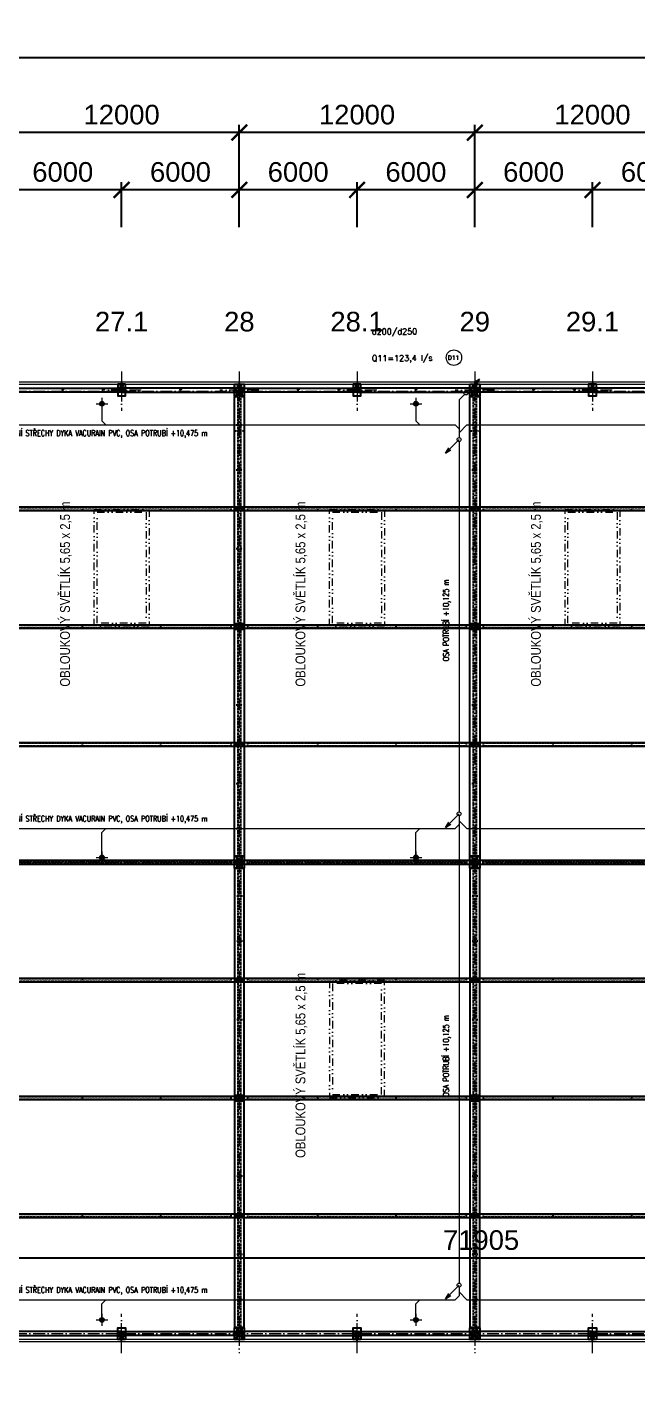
# Model space of a CAD drawing. Header units: millimetres. Extents: x 325046 to 1268204, y 1875583 to 2761998.
# Drawn here: x 1019254 to 1050350, y 2124633 to 2193284 of the extents above; entities that cross this region are included whole.
import ezdxf
from ezdxf.enums import TextEntityAlignment as Align

# ---------------------------------------------------------------- set-up
doc = ezdxf.new("R2010")
doc.units = ezdxf.units.MM
doc.header["$LTSCALE"] = 100
doc.header["$PDMODE"] = 65
for name, pattern in [('ACAD_ISO10W100', [18.5, 12, -3, 0.5, -3]), ('DASHDOT', [1, 0.5, -0.25, 0, -0.25]), ('DASHED', [0.75, 0.5, -0.25]), ('DIVIDE', [31.75, 12.7, -6.35, 0, -6.35, 0, -6.35]), ('SO02_F11anp01$0${ Leader Line}', [0])]:
    doc.linetypes.add(name, pattern=pattern)
for name, color, linetype in [('025', 1, 'Continuous'), ('035', 7, 'Continuous'), ('070', 6, 'Continuous'), ('DEHA', 2, 'Continuous'), ('KOTY', 2, 'Continuous'), ('Kóty osové', 5, 'Continuous'), ('POPIS', 7, 'Continuous')]:
    doc.layers.add(name, color=color, linetype=linetype)
for name, color, linetype, lineweight, true_color in [('Korabek-text', 7, 'Continuous', 0, 0x7a7a7a), ('Korabek-trasy', 7, 'Continuous', 30, 0x7478c3), ('Korabek-vpuste', 7, 'Continuous', 30, 0x6f7ceb), ('Světlíky', 7, 'DIVIDE', 15, 0xf81696)]:
    doc.layers.add(name, color=color, linetype=linetype, lineweight=lineweight, true_color=true_color)
doc.layers.add('Objekty - osy', color=5, linetype='ACAD_ISO10W100', lineweight=20)
doc.layers.add('OBVODOVÝ PLÁŠŤ', color=2, linetype='Continuous', lineweight=9)
doc.layers.add('Popis OS', color=7, linetype='Continuous', true_color=0xbd0a5d)
doc.layers.add('Příprava na dock', color=7, linetype='Continuous', true_color=0x616161)
doc.styles.add('ARIAL NARROW', font='ARIALN.TTF')
doc.styles.add('ARIL-TENKÝ', font='arial.ttf')
doc.styles.add('ROMANS', font='romans.shx', dxfattribs={"width": 0.8})
doc.dimstyles.new('400', dxfattribs={"dimscale": 400, "dimtxt": 2.5, "dimasz": 2, "dimexe": 1, "dimexo": 12, "dimgap": 1, "dimtad": 1, "dimdec": 0, "dimzin": 0, "dimdsep": 46, "dimtxsty": 'ARIL-TENKÝ', "dimblk": 'ARCHTICK', "dimcen": 4, "dimdle": 1, "dimclrd": 256, "dimclre": 256, "dimclrt": 7, "dimadec": 0, "dimazin": 0, "dimtfac": 1, "dimtdec": 0, "dimtix": 1, "dimtofl": 0, "dimtmove": 0, "dimatfit": 0, "dimldrblk": 'OBLIQUE', "dimfxl": 1, "dimtolj": 1, "dimtzin": 0, "dimlwd": -1, "dimlwe": -1, "dimarcsym": 0})

# ---------------------------------------------------------------- blocks, each defined once
blk = doc.blocks.new('L1_PU')
at = {"layer": '035', "color": 0}
blk.add_lwpolyline([(1717306, -4886866), (1705346, -4886866), (1705346, -4886666), (1717306, -4886666)], close=True, dxfattribs=at)
at = {"layer": '035'}
for points in [[(1705446, -4886746), (1705506, -4886746), (1705506, -4886786), (1705446, -4886786)], [(1717206, -4886746), (1717146, -4886746), (1717146, -4886786), (1717206, -4886786)]]:
    blk.add_lwpolyline(points, close=True, dxfattribs=at)
at = {"layer": '035', "color": 0, "linetype": 'DASHED'}
blk.add_lwpolyline([(1716906, -4886706), (1705746, -4886706), (1705746, -4886826), (1716906, -4886826)], close=True, dxfattribs=at)
at = {"layer": '035', "linetype": 'DASHED'}
for points in [[(1709326, -4886826), (1709326, -4886706)], [(1713326, -4886826), (1713326, -4886706)]]:
    blk.add_lwpolyline(points, dxfattribs=at)
at = {"layer": 'Příprava na dock', "linetype": 'DASHDOT', "ltscale": 0.5}
for points in [[(1705426, -4886766), (1705526, -4886766)], [(1705476, -4886716), (1705476, -4886816)], [(1717126, -4886766), (1717226, -4886766)], [(1717176, -4886716), (1717176, -4886816)]]:
    blk.add_lwpolyline(points, dxfattribs=at)
blk = doc.blocks.new('L1.1_PŮDORYS')
at = {"layer": '035'}
for points in [[(1507676, -5195314), (1507676, -5195314), (1507676, -5195314), (1507676, -5207274), (1507676, -5207274), (1507676, -5207274), (1507676, -5207274), (1507676, -5207274), (1507876, -5207274), (1507876, -5207274), (1507876, -5207274), (1507876, -5207274), (1507876, -5207274), (1507876, -5195314), (1507876, -5195314), (1507876, -5195314), (1507876, -5195314), (1507676, -5195314)], [(1507756, -5195454), (1507796, -5195454), (1507796, -5195514), (1507756, -5195514)], [(1507756, -5207134), (1507796, -5207134), (1507796, -5207074), (1507756, -5207074)]]:
    blk.add_lwpolyline(points, close=True, dxfattribs=at)
at = {"layer": '035', "linetype": 'DASHED'}
blk.add_lwpolyline([(1507836, -5195714), (1507836, -5206874), (1507716, -5206874), (1507716, -5195714)], close=True, dxfattribs=at)
for points in [[(1507716, -5199294), (1507836, -5199294)], [(1507716, -5203294), (1507836, -5203294)]]:
    blk.add_lwpolyline(points, dxfattribs=at)
at = {"layer": 'Příprava na dock', "linetype": 'DASHDOT', "ltscale": 0.5}
for points in [[(1507776, -5195534), (1507776, -5195434)], [(1507826, -5195484), (1507726, -5195484)], [(1507826, -5207104), (1507726, -5207104)], [(1507776, -5207154), (1507776, -5207054)]]:
    blk.add_lwpolyline(points, dxfattribs=at)
blk = doc.blocks.new('ZT1_PU')
at = {"layer": '035', "ltscale": 0.5}
blk.add_lwpolyline([(1684235, -4865636), (1690215, -4865636), (1690215, -4865836), (1684235, -4865836)], close=True, dxfattribs=at)
at = {"layer": '035', "color": 2}
for points in [[(1687223, -4865656), (1687191, -4865736)], [(1687223, -4865816), (1687223, -4865656)], [(1687223, -4865656), (1687255, -4865736)]]:
    blk.add_lwpolyline(points, dxfattribs=at)
at = {"layer": '035'}
for centre in [(1684405, -4865736), (1690125, -4865736)]:
    blk.add_circle(centre, 25, dxfattribs=at)
at = {"layer": 'Příprava na dock', "linetype": 'DASHDOT', "ltscale": 0.5}
for points in [[(1684355, -4865736), (1684455, -4865736)], [(1684405, -4865686), (1684405, -4865786)], [(1690075, -4865736), (1690175, -4865736)], [(1690125, -4865686), (1690125, -4865786)]]:
    blk.add_lwpolyline(points, dxfattribs=at)
blk = doc.blocks.new('S3 STŘECHA')
at = {"layer": '025'}
h = blk.add_hatch(color=256, dxfattribs=at)
h.dxf.hatch_style = 1
edge = h.paths.add_edge_path()
edge.add_arc((1676229, -5009069), 10, 0, 360)
h = blk.add_hatch(color=256, dxfattribs=at)
h.dxf.hatch_style = 1
edge = h.paths.add_edge_path()
edge.add_arc((1676429, -5009069), 10, 0, 360)
at = {"layer": 'Příprava na dock', "ltscale": 0.5}
h = blk.add_hatch(dxfattribs=at)
h.set_pattern_fill('ANSI31', color=256, scale=250, angle=180)
h.set_pattern_definition([(225, (3441714.858, -9982104.093), (22.09708691, -22.09708691), [])])
h.paths.add_polyline_path([(1676404, -5008769), (1676254, -5008769), (1676254, -5008869), (1676404, -5008869)])
at = {"layer": '025', "ltscale": 0.5}
blk.add_lwpolyline([(1676404, -5008769), (1676254, -5008769), (1676254, -5008869), (1676404, -5008869)], close=True, dxfattribs=at)
at = {"layer": '025', "linetype": 'DASHED', "ltscale": 0.5}
blk.add_lwpolyline([(1676404, -5008769), (1676254, -5008769), (1676254, -5008779), (1676404, -5008779)], close=True, dxfattribs=at)
at = {"layer": '025'}
for centre in [(1676229, -5009069), (1676429, -5009069)]:
    blk.add_circle(centre, 10, dxfattribs=at)
at = {"layer": '070', "ltscale": 0.5}
blk.add_lwpolyline([(1676529, -5008769), (1676129, -5008769), (1676129, -5009369), (1676529, -5009369)], close=True, dxfattribs=at)
blk.add_lwpolyline([(1676129, -5008949), (1676529, -5008949)], dxfattribs=at)
at = {"layer": 'Příprava na dock', "linetype": 'DASHDOT', "ltscale": 0.5}
for points in [[(1676329, -5008694), (1676329, -5008944)], [(1676179, -5009069), (1676279, -5009069)], [(1676229, -5009019), (1676229, -5009119)], [(1676479, -5009069), (1676379, -5009069)], [(1676429, -5009019), (1676429, -5009119)]]:
    blk.add_lwpolyline(points, dxfattribs=at)
blk = doc.blocks.new('V1')
at = {"layer": '025'}
h = blk.add_hatch(color=256, dxfattribs=at)
h.dxf.hatch_style = 1
h.paths.add_polyline_path([(1708921, -4904766, -1), (1708901, -4904766, -1)])
h = blk.add_hatch(color=256, dxfattribs=at)
h.dxf.hatch_style = 1
h.paths.add_polyline_path([(1709201, -4904766, 1), (1709221, -4904766, 1)])
h = blk.add_hatch(color=256, dxfattribs=at)
h.dxf.hatch_style = 1
h.paths.add_polyline_path([(1708921, -4910766, -1), (1708901, -4910766, -1)])
h = blk.add_hatch(color=256, dxfattribs=at)
h.dxf.hatch_style = 1
h.paths.add_polyline_path([(1709201, -4910766, 1), (1709221, -4910766, 1)])
h = blk.add_hatch(color=256, dxfattribs=at)
h.dxf.hatch_style = 1
h.paths.add_polyline_path([(1708921, -4916766, -1), (1708901, -4916766, -1)])
h = blk.add_hatch(color=256, dxfattribs=at)
h.dxf.hatch_style = 1
h.paths.add_polyline_path([(1709201, -4916766, 1), (1709221, -4916766, 1)])
at = {"layer": '025', "linetype": 'DASHED', "ltscale": 0.5}
for centre in [(1709061, -4898916), (1709061, -4922616)]:
    blk.add_circle(centre, 12.5, dxfattribs=at)
at = {"layer": '025'}
for centre in [(1708911, -4904766), (1709211, -4904766), (1708911, -4910766), (1709211, -4910766), (1708911, -4916766), (1709211, -4916766)]:
    blk.add_circle(centre, 10, dxfattribs=at)
at = {"layer": '035'}
blk.add_lwpolyline([(1708951, -4922446), (1708811, -4922446), (1708811, -4922446), (1708811, -4922446), (1708811, -4899086), (1708951, -4899086), (1708951, -4898786), (1709171, -4898786), (1709171, -4899086), (1709171, -4899086), (1709311, -4899086), (1709311, -4922446), (1709311, -4922446), (1709311, -4922446), (1709171, -4922446), (1709171, -4922746), (1708951, -4922746)], close=True, dxfattribs=at)
at = {"layer": '035', "linetype": 'DASHED'}
blk.add_lwpolyline([(1709126, -4898786), (1708996, -4898786), (1708996, -4922746), (1709126, -4922746)], close=True, dxfattribs=at)
at = {"layer": '035', "linetype": 'DASHED', "ltscale": 0.8}
for points in [[(1709126, -4900336), (1708996, -4900336)], [(1709126, -4900636), (1708996, -4900636)], [(1709126, -4902636), (1708996, -4902636)], [(1709126, -4902936), (1708996, -4902936)], [(1709126, -4906636), (1708996, -4906636)], [(1709126, -4906936), (1708996, -4906936)], [(1709121, -4910616), (1709001, -4910616)], [(1709121, -4910916), (1709001, -4910916)], [(1709126, -4914596), (1708996, -4914596)], [(1709126, -4914896), (1708996, -4914896)], [(1709126, -4918596), (1708996, -4918596)], [(1709126, -4918896), (1708996, -4918896)], [(1709126, -4920896), (1708996, -4920896)], [(1709126, -4921196), (1708996, -4921196)]]:
    blk.add_lwpolyline(points, dxfattribs=at)
at = {"layer": '035'}
for points in [[(1708811, -4910616), (1709311, -4910616)], [(1708811, -4910916), (1709311, -4910916)]]:
    blk.add_lwpolyline(points, dxfattribs=at)
at = {"layer": 'Příprava na dock', "linetype": 'DASHDOT', "ltscale": 0.2}
for points in [[(1709061, -4898966), (1709061, -4898866)], [(1709011, -4898916), (1709111, -4898916)], [(1709111, -4922616), (1709011, -4922616)], [(1709061, -4922666), (1709061, -4922566)]]:
    blk.add_lwpolyline(points, dxfattribs=at)
at = {"layer": 'Příprava na dock', "linetype": 'DASHDOT', "ltscale": 0.8}
for points in [[(1709216, -4900486), (1708906, -4900486)], [(1709216, -4902786), (1708906, -4902786)], [(1709216, -4906786), (1708906, -4906786)], [(1709216, -4914746), (1708906, -4914746)], [(1709216, -4918746), (1708906, -4918746)], [(1709216, -4921046), (1708906, -4921046)]]:
    blk.add_lwpolyline(points, dxfattribs=at)
at = {"layer": 'Příprava na dock', "linetype": 'DASHDOT', "ltscale": 0.5}
for points in [[(1708861, -4904766), (1708961, -4904766)], [(1708911, -4904816), (1708911, -4904716)], [(1709261, -4904766), (1709161, -4904766)], [(1709211, -4904816), (1709211, -4904716)], [(1708861, -4910766), (1708961, -4910766)], [(1708911, -4910816), (1708911, -4910716)], [(1709261, -4910766), (1709161, -4910766)], [(1709211, -4910816), (1709211, -4910716)], [(1708911, -4916816), (1708911, -4916716)], [(1709211, -4916816), (1709211, -4916716)], [(1708861, -4916766), (1708961, -4916766)], [(1709261, -4916766), (1709161, -4916766)]]:
    blk.add_lwpolyline(points, dxfattribs=at)
blk = doc.blocks.new('S1 STŘECHA')
at = {"layer": '025'}
h = blk.add_hatch(color=256, dxfattribs=at)
h.dxf.hatch_style = 1
edge = h.paths.add_edge_path()
edge.add_arc((1682139, -5081019), 10, 0, 360)
h = blk.add_hatch(color=256, dxfattribs=at)
h.dxf.hatch_style = 1
edge = h.paths.add_edge_path()
edge.add_arc((1682519, -5081019), 10, 0, 360)
for centre in [(1682139, -5081019), (1682519, -5081019)]:
    blk.add_circle(centre, 10, dxfattribs=at)
at = {"layer": '035', "linetype": 'DASHED'}
for centre in [(1682329, -5080869), (1682329, -5081169)]:
    blk.add_circle(centre, 30, dxfattribs=at)
at = {"layer": '070', "ltscale": 0.5}
blk.add_lwpolyline([(1682079, -5080719), (1682579, -5080719), (1682579, -5081319), (1682079, -5081319)], close=True, dxfattribs=at)
for points in [[(1682199, -5080719), (1682199, -5081319)], [(1682459, -5080719), (1682459, -5081319)]]:
    blk.add_lwpolyline(points, dxfattribs=at)
at = {"layer": 'Příprava na dock', "linetype": 'DASHDOT', "ltscale": 0.5}
for points in [[(1682189, -5081019), (1682089, -5081019)], [(1682139, -5081069), (1682139, -5080969)], [(1682279, -5080869), (1682379, -5080869)], [(1682279, -5081169), (1682379, -5081169)], [(1682329, -5080819), (1682329, -5080919)], [(1682329, -5081119), (1682329, -5081219)], [(1682569, -5081019), (1682469, -5081019)], [(1682519, -5081069), (1682519, -5080969)]]:
    blk.add_lwpolyline(points, dxfattribs=at)
blk = doc.blocks.new('V2')
at = {"layer": '025'}
h = blk.add_hatch(color=256, dxfattribs=at)
h.dxf.hatch_style = 1
h.paths.add_polyline_path([(1705186, -4880766, -1), (1705166, -4880766, -1)])
h = blk.add_hatch(color=256, dxfattribs=at)
h.dxf.hatch_style = 1
h.paths.add_polyline_path([(1705466, -4880766, 1), (1705486, -4880766, 1)])
h = blk.add_hatch(color=256, dxfattribs=at)
h.dxf.hatch_style = 1
h.paths.add_polyline_path([(1705186, -4886766, -1), (1705166, -4886766, -1)])
h = blk.add_hatch(color=256, dxfattribs=at)
h.dxf.hatch_style = 1
h.paths.add_polyline_path([(1705466, -4886766, 1), (1705486, -4886766, 1)])
h = blk.add_hatch(color=256, dxfattribs=at)
h.dxf.hatch_style = 1
h.paths.add_polyline_path([(1705186, -4892766, -1), (1705166, -4892766, -1)])
h = blk.add_hatch(color=256, dxfattribs=at)
h.dxf.hatch_style = 1
h.paths.add_polyline_path([(1705466, -4892766, 1), (1705486, -4892766, 1)])
at = {"layer": 'Příprava na dock'}
h = blk.add_hatch(dxfattribs=at)
h.set_pattern_fill('ANSI31', color=256, scale=250, angle=180)
h.set_pattern_definition([(225, (602695.915, -9703834.77), (22.09708691, -22.09708691), [])])
edge = h.paths.add_edge_path()
edge.add_arc((1705326, -4876786), 50, 0, 360)
at = {"layer": '025', "linetype": 'DASHED', "ltscale": 0.5}
for centre in [(1705326, -4874866), (1705326, -4898616)]:
    blk.add_circle(centre, 12.5, dxfattribs=at)
at = {"layer": '025'}
for centre, radius in [((1705326, -4876786), 50), ((1705176, -4880766), 10), ((1705476, -4880766), 10), ((1705176, -4886766), 10), ((1705476, -4886766), 10), ((1705176, -4892766), 10), ((1705476, -4892766), 10)]:
    blk.add_circle(centre, radius, dxfattribs=at)
at = {"layer": '035'}
blk.add_lwpolyline([(1705216, -4875036), (1705076, -4875036), (1705076, -4875036), (1705076, -4875036), (1705076, -4898446), (1705216, -4898446), (1705216, -4898746), (1705436, -4898746), (1705436, -4898446), (1705436, -4898446), (1705576, -4898446), (1705576, -4875036), (1705576, -4875036), (1705576, -4875036), (1705436, -4875036), (1705436, -4874736), (1705216, -4874736)], close=True, dxfattribs=at)
for points in [[(1705216, -4874836), (1705436, -4874836)], [(1705076, -4886616), (1705576, -4886616)], [(1705076, -4886916), (1705576, -4886916)]]:
    blk.add_lwpolyline(points, dxfattribs=at)
at = {"layer": '035', "linetype": 'DASHED'}
blk.add_lwpolyline([(1705391, -4874736), (1705261, -4874736), (1705261, -4898746), (1705391, -4898746)], close=True, dxfattribs=at)
at = {"layer": '035', "linetype": 'DASHED', "ltscale": 0.8}
for points in [[(1705391, -4876336), (1705261, -4876336)], [(1705391, -4876636), (1705261, -4876636)], [(1705391, -4878636), (1705261, -4878636)], [(1705391, -4878936), (1705261, -4878936)], [(1705391, -4882636), (1705261, -4882636)], [(1705391, -4882936), (1705261, -4882936)], [(1705386, -4886616), (1705266, -4886616)], [(1705386, -4886916), (1705266, -4886916)], [(1705391, -4890596), (1705261, -4890596)], [(1705391, -4890896), (1705261, -4890896)], [(1705391, -4894596), (1705261, -4894596)], [(1705391, -4894896), (1705261, -4894896)], [(1705391, -4896896), (1705261, -4896896)], [(1705391, -4897196), (1705261, -4897196)]]:
    blk.add_lwpolyline(points, dxfattribs=at)
at = {"layer": 'DEHA', "color": 3, "linetype": 'DASHDOT', "ltscale": 0.9}
for points in [[(1705523, -4876786), (1705129, -4876786)], [(1705326, -4876589), (1705326, -4876983)]]:
    blk.add_lwpolyline(points, dxfattribs=at)
at = {"layer": 'Příprava na dock', "linetype": 'DASHDOT', "ltscale": 0.2}
for points in [[(1705326, -4874916), (1705326, -4874816)], [(1705276, -4874866), (1705376, -4874866)], [(1705376, -4898616), (1705276, -4898616)], [(1705326, -4898666), (1705326, -4898566)]]:
    blk.add_lwpolyline(points, dxfattribs=at)
at = {"layer": 'Příprava na dock', "linetype": 'DASHDOT', "ltscale": 0.8}
for points in [[(1705481, -4876486), (1705171, -4876486)], [(1705481, -4878786), (1705171, -4878786)], [(1705481, -4882786), (1705171, -4882786)], [(1705481, -4890746), (1705171, -4890746)], [(1705481, -4894746), (1705171, -4894746)], [(1705481, -4897046), (1705171, -4897046)]]:
    blk.add_lwpolyline(points, dxfattribs=at)
at = {"layer": 'Příprava na dock', "linetype": 'DASHDOT', "ltscale": 0.5}
for points in [[(1705126, -4880766), (1705226, -4880766)], [(1705176, -4880816), (1705176, -4880716)], [(1705526, -4880766), (1705426, -4880766)], [(1705476, -4880816), (1705476, -4880716)], [(1705126, -4886766), (1705226, -4886766)], [(1705176, -4886816), (1705176, -4886716)], [(1705526, -4886766), (1705426, -4886766)], [(1705476, -4886816), (1705476, -4886716)], [(1705126, -4892766), (1705226, -4892766)], [(1705176, -4892816), (1705176, -4892716)], [(1705526, -4892766), (1705426, -4892766)], [(1705476, -4892816), (1705476, -4892716)]]:
    blk.add_lwpolyline(points, dxfattribs=at)
blk = doc.blocks.new('S2 STŘECHA')
at = {"layer": '025'}
h = blk.add_hatch(color=256, dxfattribs=at)
h.dxf.hatch_style = 1
edge = h.paths.add_edge_path()
edge.add_arc((1694149, -5104969), 10, 0, 360)
h = blk.add_hatch(color=256, dxfattribs=at)
h.dxf.hatch_style = 1
edge = h.paths.add_edge_path()
edge.add_arc((1694509, -5104969), 10, 0, 360)
at = {"layer": 'Příprava na dock', "ltscale": 0.5}
h = blk.add_hatch(dxfattribs=at)
h.set_pattern_fill('ANSI31', color=256, scale=250)
h.set_pattern_definition([(45, (-71057.18, -131932.95), (-22.09708691, 22.09708691), [])])
h.paths.add_polyline_path([(1694254, -5105269), (1694404, -5105269), (1694404, -5105169), (1694254, -5105169)])
at = {"layer": '025', "ltscale": 0.5}
blk.add_lwpolyline([(1694254, -5105269), (1694404, -5105269), (1694404, -5105169), (1694254, -5105169)], close=True, dxfattribs=at)
at = {"layer": '025', "linetype": 'DASHED', "ltscale": 0.5}
blk.add_lwpolyline([(1694254, -5105269), (1694404, -5105269), (1694404, -5105259), (1694254, -5105259)], close=True, dxfattribs=at)
at = {"layer": '025'}
for centre in [(1694149, -5104969), (1694509, -5104969)]:
    blk.add_circle(centre, 10, dxfattribs=at)
at = {"layer": '035', "linetype": 'DASHED'}
blk.add_circle((1694329, -5104819), 30, dxfattribs=at)
at = {"layer": '070', "ltscale": 0.5}
blk.add_lwpolyline([(1694079, -5105269), (1694579, -5105269), (1694579, -5104669), (1694079, -5104669)], close=True, dxfattribs=at)
for points in [[(1694199, -5104669), (1694199, -5104969), (1694459, -5104969), (1694459, -5104669)], [(1694579, -5105089), (1694079, -5105089)]]:
    blk.add_lwpolyline(points, dxfattribs=at)
at = {"layer": 'Příprava na dock', "linetype": 'DASHDOT', "ltscale": 0.5}
for points in [[(1694279, -5104819), (1694379, -5104819)], [(1694329, -5104769), (1694329, -5104869)], [(1694099, -5104969), (1694199, -5104969)], [(1694199, -5104969), (1694099, -5104969)], [(1694149, -5105019), (1694149, -5104919)], [(1694149, -5105019), (1694149, -5104919)], [(1694329, -5105344), (1694329, -5105094)], [(1694459, -5104969), (1694559, -5104969)], [(1694559, -5104969), (1694459, -5104969)], [(1694509, -5105019), (1694509, -5104919)], [(1694509, -5105019), (1694509, -5104919)]]:
    blk.add_lwpolyline(points, dxfattribs=at)
blk = doc.blocks.new('ZT7_PU')
at = {"layer": '035', "ltscale": 0.5}
blk.add_lwpolyline([(916519, -5726554), (910539, -5726554), (910539, -5726354), (916519, -5726354)], close=True, dxfattribs=at)
at = {"layer": '035'}
for centre in [(910629, -5726454), (916339, -5726454)]:
    blk.add_circle(centre, 25, dxfattribs=at)
at = {"layer": 'Příprava na dock', "linetype": 'DASHDOT', "ltscale": 0.5}
for points in [[(910679, -5726454), (910579, -5726454)], [(910629, -5726504), (910629, -5726404)], [(916389, -5726454), (916289, -5726454)], [(916339, -5726504), (916339, -5726404)]]:
    blk.add_lwpolyline(points, dxfattribs=at)
blk = doc.blocks.new('S1.1_PU')
at = {"layer": '025'}
h = blk.add_hatch(color=256, dxfattribs=at)
h.dxf.hatch_style = 1
edge = h.paths.add_edge_path()
edge.add_arc((916339, -5726454), 10, 0, 360)
h = blk.add_hatch(color=256, dxfattribs=at)
h.dxf.hatch_style = 1
edge = h.paths.add_edge_path()
edge.add_arc((916719, -5726454), 10, 0, 360)
at = {"layer": '025', "linetype": 'DASHED', "ltscale": 0.5}
for points in [[(916389, -5726594), (916389, -5726744), (916399, -5726744), (916399, -5726594)], [(916669, -5726594), (916669, -5726744), (916659, -5726744), (916659, -5726594)]]:
    blk.add_lwpolyline(points, close=True, dxfattribs=at)
at = {"layer": '025'}
for centre in [(916339, -5726454), (916719, -5726454)]:
    blk.add_circle(centre, 10, dxfattribs=at)
at = {"layer": '035', "linetype": 'DASHED'}
for centre in [(916529, -5726304), (916529, -5726604)]:
    blk.add_circle(centre, 30, dxfattribs=at)
at = {"layer": '070', "ltscale": 0.5}
blk.add_lwpolyline([(916279, -5726154), (916779, -5726154), (916779, -5726754), (916279, -5726754)], close=True, dxfattribs=at)
for points in [[(916399, -5726154), (916399, -5726754)], [(916659, -5726154), (916659, -5726754)]]:
    blk.add_lwpolyline(points, dxfattribs=at)
at = {"layer": 'Příprava na dock', "linetype": 'DASHDOT', "ltscale": 0.5}
for points in [[(916389, -5726454), (916289, -5726454)], [(916314, -5726669), (916474, -5726669)], [(916339, -5726504), (916339, -5726404)], [(916479, -5726304), (916579, -5726304)], [(916479, -5726604), (916579, -5726604)], [(916529, -5726254), (916529, -5726354)], [(916529, -5726554), (916529, -5726654)], [(916744, -5726669), (916584, -5726669)], [(916769, -5726454), (916669, -5726454)], [(916719, -5726504), (916719, -5726404)]]:
    blk.add_lwpolyline(points, dxfattribs=at)
blk = doc.blocks.new('_ARCHTICK')
at = {"color": 0, "linetype": 'ByBlock', "const_width": 0.15}
blk.add_lwpolyline([(-0.5, -0.5), (0.5, 0.5)], dxfattribs=at)
blk = doc.blocks.new('*D943')
at = {"layer": 'Defpoints', "color": 0, "transparency": 16777216}
for p in [(1048079, 2184984), (1048079, 2178282), (1054079, 2178282)]:
    blk.add_point(p, dxfattribs=at)
at = {"layer": 'Kóty osové', "transparency": 16777216}
for p, q in [((1048079, 2183082), (1048079, 2185384)), ((1054079, 2183082), (1054079, 2185384)), ((1054479, 2184984), (1047679, 2184984))]:
    blk.add_line(p, q, dxfattribs=at)
at = {"layer": 'Kóty osové', "transparency": 16777216, "xscale": 800, "yscale": 800, "zscale": 800, "rotation": 180}
blk.add_blockref('_ARCHTICK', (1048079, 2184984), dxfattribs=at)
at = {"layer": 'Kóty osové', "transparency": 16777216, "xscale": 800, "yscale": 800, "zscale": 800}
blk.add_blockref('_ARCHTICK', (1054079, 2184984), dxfattribs=at)
at = {"layer": 'Kóty osové', "color": 7, "transparency": 16777216, "insert": (1051079, 2185895), "char_height": 1000, "attachment_point": 5, "style": 'ARIL-TENKÝ'}
blk.add_mtext('\\A1;6000', dxfattribs=at)
blk = doc.blocks.new('_Oblique')
at = {"color": 0, "lineweight": -2}
blk.add_line((-0.5, -0.5), (0.5, 0.5), dxfattribs=at)
blk = doc.blocks.new('*D944')
at = {"layer": 'Defpoints', "color": 0, "transparency": 16777216}
for p in [(1042079, 2184984), (1042079, 2178282), (1048079, 2178282)]:
    blk.add_point(p, dxfattribs=at)
at = {"layer": 'Kóty osové', "transparency": 16777216}
for p, q in [((1042079, 2183082), (1042079, 2185384)), ((1048079, 2183082), (1048079, 2185384)), ((1048479, 2184984), (1041679, 2184984))]:
    blk.add_line(p, q, dxfattribs=at)
at = {"layer": 'Kóty osové', "transparency": 16777216, "xscale": 800, "yscale": 800, "zscale": 800, "rotation": 180}
blk.add_blockref('_ARCHTICK', (1042079, 2184984), dxfattribs=at)
at = {"layer": 'Kóty osové', "transparency": 16777216, "xscale": 800, "yscale": 800, "zscale": 800}
blk.add_blockref('_ARCHTICK', (1048079, 2184984), dxfattribs=at)
at = {"layer": 'Kóty osové', "color": 7, "transparency": 16777216, "insert": (1045079, 2185895), "char_height": 1000, "attachment_point": 5, "style": 'ARIL-TENKÝ'}
blk.add_mtext('\\A1;6000', dxfattribs=at)
blk = doc.blocks.new('*D945')
at = {"layer": 'Defpoints', "color": 0, "transparency": 16777216}
for p in [(1036079, 2184984), (1036079, 2178282), (1042079, 2178282)]:
    blk.add_point(p, dxfattribs=at)
at = {"layer": 'Kóty osové', "transparency": 16777216}
for p, q in [((1036079, 2183082), (1036079, 2185384)), ((1042079, 2183082), (1042079, 2185384)), ((1042479, 2184984), (1035679, 2184984))]:
    blk.add_line(p, q, dxfattribs=at)
at = {"layer": 'Kóty osové', "transparency": 16777216, "xscale": 800, "yscale": 800, "zscale": 800, "rotation": 180}
blk.add_blockref('_ARCHTICK', (1036079, 2184984), dxfattribs=at)
at = {"layer": 'Kóty osové', "transparency": 16777216, "xscale": 800, "yscale": 800, "zscale": 800}
blk.add_blockref('_ARCHTICK', (1042079, 2184984), dxfattribs=at)
at = {"layer": 'Kóty osové', "color": 7, "transparency": 16777216, "insert": (1039079, 2185895), "char_height": 1000, "attachment_point": 5, "style": 'ARIL-TENKÝ'}
blk.add_mtext('\\A1;6000', dxfattribs=at)
blk = doc.blocks.new('*D946')
at = {"layer": 'Defpoints', "color": 0, "transparency": 16777216}
for p in [(1030079, 2184984), (1030079, 2178282), (1036079, 2178282)]:
    blk.add_point(p, dxfattribs=at)
at = {"layer": 'Kóty osové', "transparency": 16777216}
for p, q in [((1030079, 2183082), (1030079, 2185384)), ((1036079, 2183082), (1036079, 2185384)), ((1036479, 2184984), (1029679, 2184984))]:
    blk.add_line(p, q, dxfattribs=at)
at = {"layer": 'Kóty osové', "transparency": 16777216, "xscale": 800, "yscale": 800, "zscale": 800, "rotation": 180}
blk.add_blockref('_ARCHTICK', (1030079, 2184984), dxfattribs=at)
at = {"layer": 'Kóty osové', "transparency": 16777216, "xscale": 800, "yscale": 800, "zscale": 800}
blk.add_blockref('_ARCHTICK', (1036079, 2184984), dxfattribs=at)
at = {"layer": 'Kóty osové', "color": 7, "transparency": 16777216, "insert": (1033079, 2185895), "char_height": 1000, "attachment_point": 5, "style": 'ARIL-TENKÝ'}
blk.add_mtext('\\A1;6000', dxfattribs=at)
blk = doc.blocks.new('*D947')
at = {"layer": 'Defpoints', "color": 0, "transparency": 16777216}
for p in [(1024079, 2184984), (1024079, 2178282), (1030079, 2178282)]:
    blk.add_point(p, dxfattribs=at)
at = {"layer": 'Kóty osové', "transparency": 16777216}
for p, q in [((1024079, 2183082), (1024079, 2185384)), ((1030079, 2183082), (1030079, 2185384)), ((1030479, 2184984), (1023679, 2184984))]:
    blk.add_line(p, q, dxfattribs=at)
at = {"layer": 'Kóty osové', "transparency": 16777216, "xscale": 800, "yscale": 800, "zscale": 800, "rotation": 180}
blk.add_blockref('_ARCHTICK', (1024079, 2184984), dxfattribs=at)
at = {"layer": 'Kóty osové', "transparency": 16777216, "xscale": 800, "yscale": 800, "zscale": 800}
blk.add_blockref('_ARCHTICK', (1030079, 2184984), dxfattribs=at)
at = {"layer": 'Kóty osové', "color": 7, "transparency": 16777216, "insert": (1027079, 2185895), "char_height": 1000, "attachment_point": 5, "style": 'ARIL-TENKÝ'}
blk.add_mtext('\\A1;6000', dxfattribs=at)
blk = doc.blocks.new('*D948')
at = {"layer": 'Defpoints', "color": 0, "transparency": 16777216}
for p in [(1018079, 2184984), (1018079, 2178282), (1024079, 2178282)]:
    blk.add_point(p, dxfattribs=at)
at = {"layer": 'Kóty osové', "transparency": 16777216}
for p, q in [((1018079, 2183082), (1018079, 2185384)), ((1024079, 2183082), (1024079, 2185384)), ((1024479, 2184984), (1017679, 2184984))]:
    blk.add_line(p, q, dxfattribs=at)
at = {"layer": 'Kóty osové', "transparency": 16777216, "xscale": 800, "yscale": 800, "zscale": 800, "rotation": 180}
blk.add_blockref('_ARCHTICK', (1018079, 2184984), dxfattribs=at)
at = {"layer": 'Kóty osové', "transparency": 16777216, "xscale": 800, "yscale": 800, "zscale": 800}
blk.add_blockref('_ARCHTICK', (1024079, 2184984), dxfattribs=at)
at = {"layer": 'Kóty osové', "color": 7, "transparency": 16777216, "insert": (1021079, 2185895), "char_height": 1000, "attachment_point": 5, "style": 'ARIL-TENKÝ'}
blk.add_mtext('\\A1;6000', dxfattribs=at)
blk = doc.blocks.new('*D988')
at = {"layer": 'Defpoints', "color": 0, "transparency": 16777216}
for p in [(1018079, 2187903), (1030079, 2183082), (1018079, 2178402)]:
    blk.add_point(p, dxfattribs=at)
at = {"layer": 'Kóty osové', "transparency": 16777216}
for p, q in [((1030479, 2187903), (1017679, 2187903)), ((1018079, 2183202), (1018079, 2188303)), ((1030079, 2187882), (1030079, 2188303))]:
    blk.add_line(p, q, dxfattribs=at)
at = {"layer": 'Kóty osové', "transparency": 16777216, "xscale": 800, "yscale": 800, "zscale": 800, "rotation": 180}
blk.add_blockref('_ARCHTICK', (1018079, 2187903), dxfattribs=at)
at = {"layer": 'Kóty osové', "transparency": 16777216, "xscale": 800, "yscale": 800, "zscale": 800}
blk.add_blockref('_ARCHTICK', (1030079, 2187903), dxfattribs=at)
at = {"layer": 'Kóty osové', "color": 7, "transparency": 16777216, "insert": (1024079, 2188814), "char_height": 1000, "attachment_point": 5, "style": 'ARIL-TENKÝ'}
blk.add_mtext('\\A1;12000', dxfattribs=at)
blk = doc.blocks.new('*D989')
at = {"layer": 'Defpoints', "color": 0, "transparency": 16777216}
for p in [(1030079, 2187903), (1042079, 2183082), (1030079, 2178402)]:
    blk.add_point(p, dxfattribs=at)
at = {"layer": 'Kóty osové', "transparency": 16777216}
for p, q in [((1042479, 2187903), (1029679, 2187903)), ((1030079, 2183202), (1030079, 2188303)), ((1042079, 2187882), (1042079, 2188303))]:
    blk.add_line(p, q, dxfattribs=at)
at = {"layer": 'Kóty osové', "transparency": 16777216, "xscale": 800, "yscale": 800, "zscale": 800, "rotation": 180}
blk.add_blockref('_ARCHTICK', (1030079, 2187903), dxfattribs=at)
at = {"layer": 'Kóty osové', "transparency": 16777216, "xscale": 800, "yscale": 800, "zscale": 800}
blk.add_blockref('_ARCHTICK', (1042079, 2187903), dxfattribs=at)
at = {"layer": 'Kóty osové', "color": 7, "transparency": 16777216, "insert": (1036079, 2188814), "char_height": 1000, "attachment_point": 5, "style": 'ARIL-TENKÝ'}
blk.add_mtext('\\A1;12000', dxfattribs=at)
blk = doc.blocks.new('*D990')
at = {"layer": 'Defpoints', "color": 0, "transparency": 16777216}
for p in [(1042079, 2187903), (1054079, 2183082), (1042079, 2178402)]:
    blk.add_point(p, dxfattribs=at)
at = {"layer": 'Kóty osové', "transparency": 16777216}
for p, q in [((1054479, 2187903), (1041679, 2187903)), ((1042079, 2183202), (1042079, 2188303)), ((1054079, 2187882), (1054079, 2188303))]:
    blk.add_line(p, q, dxfattribs=at)
at = {"layer": 'Kóty osové', "transparency": 16777216, "xscale": 800, "yscale": 800, "zscale": 800, "rotation": 180}
blk.add_blockref('_ARCHTICK', (1042079, 2187903), dxfattribs=at)
at = {"layer": 'Kóty osové', "transparency": 16777216, "xscale": 800, "yscale": 800, "zscale": 800}
blk.add_blockref('_ARCHTICK', (1054079, 2187903), dxfattribs=at)
at = {"layer": 'Kóty osové', "color": 7, "transparency": 16777216, "insert": (1048079, 2188814), "char_height": 1000, "attachment_point": 5, "style": 'ARIL-TENKÝ'}
blk.add_mtext('\\A1;12000', dxfattribs=at)
blk = doc.blocks.new('*D993')
at = {"layer": 'Defpoints', "color": 0, "transparency": 16777216}
for p in [(1006449, 2130588), (1006449, 2127043), (1078354, 2126443)]:
    blk.add_point(p, dxfattribs=at)
at = {"layer": 'Kóty osové', "transparency": 16777216}
for p, q in [((1006449, 2131843), (1006449, 2130988)), ((1078354, 2131243), (1078354, 2130988)), ((1078754, 2130588), (1006049, 2130588))]:
    blk.add_line(p, q, dxfattribs=at)
at = {"layer": 'Kóty osové', "transparency": 16777216, "xscale": 800, "yscale": 800, "zscale": 800, "rotation": 180}
blk.add_blockref('_ARCHTICK', (1006449, 2130588), dxfattribs=at)
at = {"layer": 'Kóty osové', "transparency": 16777216, "xscale": 800, "yscale": 800, "zscale": 800}
blk.add_blockref('_ARCHTICK', (1078354, 2130588), dxfattribs=at)
at = {"layer": 'Kóty osové', "color": 7, "transparency": 16777216, "insert": (1042401, 2131499), "char_height": 1000, "attachment_point": 5, "style": 'ARIL-TENKÝ'}
blk.add_mtext('\\A1;71905', dxfattribs=at)
blk = doc.blocks.new('A$C73023567')
at = {"layer": 'Korabek-text', "lineweight": 13}
blk.add_circle((335214.2, 126546.4), 392.2, dxfattribs=at)
at = {"layer": 'Korabek-trasy', "lineweight": 13}
for p, q in [((335825, 124745.6), (336522.3, 125442.9)), ((336522.3, 125442.9), (336247.7, 125272.2)), ((336522.3, 125442.9), (336351.6, 125168.3)), ((335754.3, 124674.8), (335475, 124395.6)), ((335475, 124395.6), (335475, 122475.6)), ((317275, 124195.6), (317275, 123325.9)), ((333275, 124195.6), (333275, 123325.9)), ((301475.3, 123125.6), (335274.7, 123125.6)), ((317475.3, 123125.6), (317275, 123325.9)), ((333475.3, 123125.6), (333275, 123325.9)), ((335475, 122925.2), (335274.7, 123125.6)), ((335475, 122724.9), (335875.7, 123125.6)), ((335875.7, 123125.6), (365074.7, 123125.6)), ((335475, 122375.6), (334777.7, 121678.2)), ((335475, 122275.6), (335475, 103415.6)), ((334777.7, 121678.2), (334948.4, 121952.8)), ((334777.7, 121678.2), (335052.3, 121848.9)), ((335475, 103315.6), (334777.7, 102618.2)), ((335475, 103215.6), (335475, 79415.6)), ((301475.3, 102565.6), (335274.7, 102565.6)), ((317475.3, 102565.6), (317275, 102365.2)), ((317275, 101095.6), (317275, 102365.2)), ((333475.3, 102565.6), (333275, 102365.2)), ((333275, 101095.6), (333275, 102365.2)), ((334777.7, 102618.2), (334948.4, 102892.8)), ((334777.7, 102618.2), (335052.3, 102788.9)), ((335475, 102765.9), (335274.7, 102565.6)), ((335475, 102966.2), (335875.7, 102565.6)), ((335875.7, 102565.6), (365074.7, 102565.6)), ((335475, 79315.6), (334777.7, 78618.2)), ((335475, 79215.6), (335475, 78765.9)), ((335475, 78966.2), (335875.7, 78565.6)), ((301475.3, 78565.6), (335274.7, 78565.6)), ((317475.3, 78565.6), (317275, 78365.2)), ((317275, 77545.6), (317275, 78365.2)), ((333475.3, 78565.6), (333275, 78365.2)), ((333275, 77555.6), (333275, 78365.2)), ((334777.7, 78618.2), (334948.4, 78892.8)), ((334777.7, 78618.2), (335052.3, 78788.9)), ((335475, 78765.9), (335274.7, 78565.6)), ((335875.7, 78565.6), (365074.7, 78565.6))]:
    blk.add_line(p, q, dxfattribs=at)
for centre in [(335825, 124745.6), (335475, 122375.6), (335475, 103315.6), (335475, 79315.6)]:
    blk.add_circle(centre, 100, dxfattribs=at)
at = {"layer": 'Korabek-vpuste', "lineweight": 13}
for p, q in [((317275, 124495.6), (317275, 123895.6)), ((333275, 124495.6), (333275, 123895.6)), ((316975, 124195.6), (317575, 124195.6)), ((332975, 124195.6), (333575, 124195.6)), ((316975, 101095.6), (317575, 101095.6)), ((317275, 101395.6), (317275, 100795.6)), ((332975, 101095.6), (333575, 101095.6)), ((333275, 101395.6), (333275, 100795.6)), ((317275, 77845.6), (317275, 77245.6)), ((333275, 77845.6), (333275, 77245.6)), ((316975, 77545.6), (317575, 77545.6)), ((332975, 77545.6), (333575, 77545.6))]:
    blk.add_line(p, q, dxfattribs=at)
for centre, radius in [((317275, 124195.6), 120), ((317275, 124195.6), 90), ((333275, 124195.6), 120), ((333275, 124195.6), 90), ((317275, 124195.6), 60), ((333275, 124195.6), 60), ((317275, 101095.6), 120), ((317275, 101095.6), 90), ((317275, 101095.6), 60), ((333275, 101095.6), 120), ((333275, 101095.6), 90), ((333275, 101095.6), 60), ((317275, 77545.6), 120), ((317275, 77545.6), 90), ((317275, 77545.6), 60), ((333275, 77545.6), 120), ((333275, 77545.6), 90), ((333275, 77545.6), 60)]:
    blk.add_circle(centre, radius, dxfattribs=at)
at = {"layer": 'Korabek-text', "lineweight": 13, "style": 'ROMANS'}
for s, height, rotation, p in [('d200/d250', 300, 0.347404, (331027.1, 127870.2)), ('Q11=123,4 l/s', 300, 0.347404, (331027.1, 126514.1)), ('D11', 225, 359.652596, (334897.1, 126547.3))]:
    blk.add_text(s, height=height, rotation=rotation, dxfattribs=at).set_placement(p, align=Align.MIDDLE_LEFT)
at = {"layer": 'Korabek-text', "lineweight": 13, "char_height": 300, "width": 28411.347, "attachment_point": 7, "style": 'ROMANS'}
for s, insert, rotation in [('PODTLAKOVÉ ODVODNĚNÍ STŘECHY DYKA VACURAIN PVC, OSA POTRUBÍ +10,475 m', (309236.8, 122463.7), 0), ('OSA POTRUBÍ +10,125 m', (335048.2, 111087.4), 90), ('PODTLAKOVÉ ODVODNĚNÍ STŘECHY DYKA VACURAIN PVC, OSA POTRUBÍ +10,475 m', (309236.8, 102827), 0), ('OSA POTRUBÍ +10,125 m', (335048.2, 88901.8), 90), ('PODTLAKOVÉ ODVODNĚNÍ STŘECHY DYKA VACURAIN PVC, OSA POTRUBÍ +10,475 m', (309236.8, 78827), 0)]:
    blk.add_mtext(s, dxfattribs=dict(at, insert=insert, rotation=rotation))
blk = doc.blocks.new('*D1566')
at = {"layer": 'Defpoints', "color": 0, "transparency": 16777216}
for p in [(705684, 2191717), (705684, 2175213), (1078474, 2175213)]:
    blk.add_point(p, dxfattribs=at)
at = {"layer": 'Kóty osové', "transparency": 16777216}
for p, q in [((705684, 2180013), (705684, 2192117)), ((1078474, 2180013), (1078474, 2192117)), ((1078874, 2191717), (705284, 2191717))]:
    blk.add_line(p, q, dxfattribs=at)
at = {"layer": 'Kóty osové', "transparency": 16777216, "xscale": 800, "yscale": 800, "zscale": 800, "rotation": 180}
blk.add_blockref('_ARCHTICK', (705684, 2191717), dxfattribs=at)
at = {"layer": 'Kóty osové', "transparency": 16777216, "xscale": 800, "yscale": 800, "zscale": 800}
blk.add_blockref('_ARCHTICK', (1078474, 2191717), dxfattribs=at)
at = {"layer": 'Kóty osové', "color": 7, "transparency": 16777216, "insert": (892079, 2192627), "char_height": 1000, "attachment_point": 5, "style": 'ARIL-TENKÝ'}
blk.add_mtext('\\A1;372790', dxfattribs=at)

msp = doc.modelspace()

# ---------------------------------------------------------------- linework, layer by layer
at = {"layer": 'Objekty - osy', "ltscale": 0.5}
for points in [[(1024078.7, 2175743.4), (1024078.7, 2173743.4)], [(1030078.7, 2175743.4), (1030078.7, 2125743.4)], [(1036078.7, 2175743.4), (1036078.7, 2173743.4)], [(1042078.7, 2175743.4), (1042078.7, 2125743.4)], [(1048078.7, 2175743.4), (1048078.7, 2173743.4)], [(705078.7, 2174743.4), (1079078.7, 2174743.4)], [(1025078.7, 2174793.4), (1023078.7, 2174793.4)], [(1031078.7, 2174793.4), (1029078.7, 2174793.4)], [(1037078.7, 2174793.4), (1035078.7, 2174793.4)], [(1043078.7, 2174793.4), (1041078.7, 2174793.4)], [(1049078.7, 2174793.4), (1047078.7, 2174793.4)], [(705078.7, 2150743.4), (1079078.7, 2150743.4)], [(1024078.7, 2125743.4), (1024078.7, 2127743.4)], [(1036078.7, 2125743.4), (1036078.7, 2127743.4)], [(1048078.7, 2125743.4), (1048078.7, 2127743.4)], [(705078.7, 2126743.4), (1079078.7, 2126743.4)]]:
    msp.add_lwpolyline(points, dxfattribs=at)
at = {"layer": 'OBVODOVÝ PLÁŠŤ', "ltscale": 100}
msp.add_lwpolyline([(1078473.7, 2175213.4), (1078473.7, 2126323.4), (1018473.7, 2126323.4), (1018473.7, 2054273.4), (705683.7, 2054273.4), (705683.7, 2175213.4)], close=True, dxfattribs=at)
msp.add_lwpolyline([(1078353.7, 2175093.4), (1078353.7, 2175093.4), (1078353.7, 2126443.4), (1018353.7, 2126443.4), (1018353.7, 2054393.4), (705803.7, 2054393.4), (705803.7, 2175093.4), (1078353.7, 2175093.4)], dxfattribs=at)
at = {"layer": 'Světlíky', "ltscale": 0.3}
for points in [[(1022678.7, 2168718.4), (1025478.7, 2168718.4), (1025478.7, 2162768.4), (1022678.7, 2162768.4)], [(1034678.7, 2168718.4), (1037478.7, 2168718.4), (1037478.7, 2162768.4), (1034678.7, 2162768.4)], [(1046678.7, 2168718.4), (1049478.7, 2168718.4), (1049478.7, 2162768.4), (1046678.7, 2162768.4)], [(1022828.7, 2168568.4), (1025328.7, 2168568.4), (1025328.7, 2162918.4), (1022828.7, 2162918.4)], [(1034828.7, 2168568.4), (1037328.7, 2168568.4), (1037328.7, 2162918.4), (1034828.7, 2162918.4)], [(1046828.7, 2168568.4), (1049328.7, 2168568.4), (1049328.7, 2162918.4), (1046828.7, 2162918.4)], [(1034678.7, 2138768.4), (1037478.7, 2138768.4), (1037478.7, 2144718.4), (1034678.7, 2144718.4)], [(1034828.7, 2138918.4), (1037328.7, 2138918.4), (1037328.7, 2144568.4), (1034828.7, 2144568.4)]]:
    msp.add_lwpolyline(points, close=True, dxfattribs=at)

# ---------------------------------------------------------------- block references
at = {"layer": '035'}
for name, p in [('ZT1_PU', (-666146.6, 7040529.6)), ('S3 STŘECHA', (-652250.2, 7183862)), ('ZT1_PU', (-654146.6, 7040529.6)), ('S3 STŘECHA', (-640250.2, 7183862)), ('ZT1_PU', (-642146.6, 7040529.6)), ('S3 STŘECHA', (-628250.2, 7183862)), ('L1_PU', (-687247.1, 7055509.2)), ('L1_PU', (-675247.1, 7055509.2)), ('L1_PU', (-663247.1, 7055509.2)), ('L1_PU', (-687247.1, 7049509.2)), ('L1_PU', (-675247.1, 7049509.2)), ('L1_PU', (-663247.1, 7049509.2)), ('L1_PU', (-687247.1, 7043509.2)), ('L1_PU', (-675247.1, 7043509.2)), ('L1_PU', (-663247.1, 7043509.2)), ('S1 STŘECHA', (-652250.2, 7231762)), ('S1 STŘECHA', (-640250.2, 7231762)), ('L1_PU', (-687247.1, 7031509.2)), ('L1_PU', (-675247.1, 7031509.2)), ('L1_PU', (-663247.1, 7031509.2)), ('L1_PU', (-687247.1, 7025509.2)), ('L1_PU', (-675247.1, 7025509.2)), ('L1_PU', (-663247.1, 7025509.2)), ('L1_PU', (-687247.1, 7019509.2)), ('L1_PU', (-675247.1, 7019509.2)), ('L1_PU', (-663247.1, 7019509.2))]:
    msp.add_blockref(name, p, dxfattribs=at)
at = {"layer": '035', "xscale": -1}
for name, p in [('ZT1_PU', (2714303.9, 7040529.6)), ('ZT1_PU', (2726303.9, 7040529.6)), ('ZT1_PU', (2738303.9, 7040529.6)), ('V2', (2735404.5, 7049509.2)), ('V2', (2747404.5, 7049509.2))]:
    msp.add_blockref(name, p, dxfattribs=at)
at = {"layer": '035', "xscale": -1, "rotation": 180}
for name, p in [('S2 STŘECHA', (-664250.2, -2930175.1)), ('S2 STŘECHA', (-652250.2, -2930175.1)), ('V1', (-678982.6, -2772022.4)), ('V1', (-666982.6, -2772022.4)), ('S3 STŘECHA', (-652250.2, -2882325.1)), ('S3 STŘECHA', (-640250.2, -2882325.1)), ('S3 STŘECHA', (-628250.2, -2882325.1))]:
    msp.add_blockref(name, p, dxfattribs=at)
at = {"layer": 'Korabek-trasy', "linetype": 'SO02_F11anp01$0${ Leader Line}'}
msp.add_blockref('A$C73023567', (705803.7, 2049897.9), dxfattribs=at)
at = {"layer": 'KOTY', "rotation": 270}
for p in [(6225372.5, 3658519.8), (6237372.5, 3658519.8), (6249372.5, 3658519.8)]:
    msp.add_blockref('L1.1_PŮDORYS', p, dxfattribs=at)
at = {"layer": 'KOTY', "xscale": -1}
for p in [(1934607.4, 7853197.4), (1946607.4, 7853197.4), (1958607.4, 7853197.4)]:
    msp.add_blockref('ZT7_PU', p, dxfattribs=at)
at = {"layer": 'KOTY'}
for name, p in [('ZT7_PU', (113549.9, 7853197.4)), ('S1.1_PU', (113549.9, 7853197.4)), ('ZT7_PU', (125549.9, 7853197.4)), ('S1.1_PU', (125549.9, 7853197.4)), ('ZT7_PU', (137549.9, 7853197.4))]:
    msp.add_blockref(name, p, dxfattribs=at)

# ---------------------------------------------------------------- texts
at = {"layer": 'POPIS', "linetype": 'ByBlock', "lineweight": 18, "char_height": 500, "width": 9505.374, "attachment_point": 9, "rotation": 90, "style": 'ARIAL NARROW'}
for insert in [(1021537.6, 2169113.7), (1033537.6, 2169113.7), (1045537.6, 2169113.7), (1033537.6, 2145113.7)]:
    msp.add_mtext('OBLOUKOVÝ SVĚTLÍK 5,65 x 2,5 m', dxfattribs=dict(at, insert=insert))
at = {"layer": 'Popis OS', "linetype": 'ByBlock', "style": 'ARIL-TENKÝ'}
for s, p in [('27.1', (1024078.7, 2178278.4)), ('28', (1030078.7, 2178278.4)), ('28.1', (1036078.7, 2178278.4)), ('29', (1042078.7, 2178278.4)), ('29.1', (1048078.7, 2178278.4))]:
    msp.add_text(s, height=1000, dxfattribs=at).set_placement(p, align=Align.MIDDLE_CENTER)

# ---------------------------------------------------------------- dimensions: what is measured, and where the dimension line sits
at = {"layer": 'Kóty osové'}
for base, p1, p2, picture, middle in [((705683.7, 2191716.6), (1078473.7, 2175213.4), (705683.7, 2175213.4), '*D1566', (892078.7, 2192627.5)), ((1018078.7, 2187903.1), (1030078.7, 2183082.2), (1018078.7, 2178402.2), '*D988', (1024078.7, 2188813.7)), ((1030078.7, 2187903.1), (1042078.7, 2183082.2), (1030078.7, 2178402.2), '*D989', (1036078.7, 2188813.7)), ((1042078.7, 2187903.1), (1054078.7, 2183082.2), (1042078.7, 2178402.2), '*D990', (1048078.7, 2188813.7)), ((1018078.7, 2184984.3), (1024078.7, 2178282.2), (1018078.7, 2178282.2), '*D948', (1021078.7, 2185894.9)), ((1024078.7, 2184984.3), (1030078.7, 2178282.2), (1024078.7, 2178282.2), '*D947', (1027078.7, 2185894.9)), ((1030078.7, 2184984.3), (1036078.7, 2178282.2), (1030078.7, 2178282.2), '*D946', (1033078.7, 2185894.9)), ((1036078.7, 2184984.3), (1042078.7, 2178282.2), (1036078.7, 2178282.2), '*D945', (1039078.7, 2185894.9)), ((1042078.7, 2184984.3), (1048078.7, 2178282.2), (1042078.7, 2178282.2), '*D944', (1045078.7, 2185894.9)), ((1048078.7, 2184984.3), (1054078.7, 2178282.2), (1048078.7, 2178282.2), '*D943', (1051078.7, 2185894.9))]:
    dim = msp.add_linear_dim(base=base, p1=p1, p2=p2, dimstyle='400', override={"dimtmove": 1}, dxfattribs=at)
    dim.commit()
    dim.dimension.update_dxf_attribs({"geometry": picture, "text_midpoint": middle})
dim = msp.add_linear_dim(base=(1006448.7, 2130588.3), p1=(1078353.7, 2126443.4), p2=(1006448.7, 2127043.4), dimstyle='400', dxfattribs=at)
dim.commit()
dim.dimension.update_dxf_attribs({"geometry": '*D993', "text_midpoint": (1042401.2, 2131498.9)})

doc.saveas('drawing.dxf')
